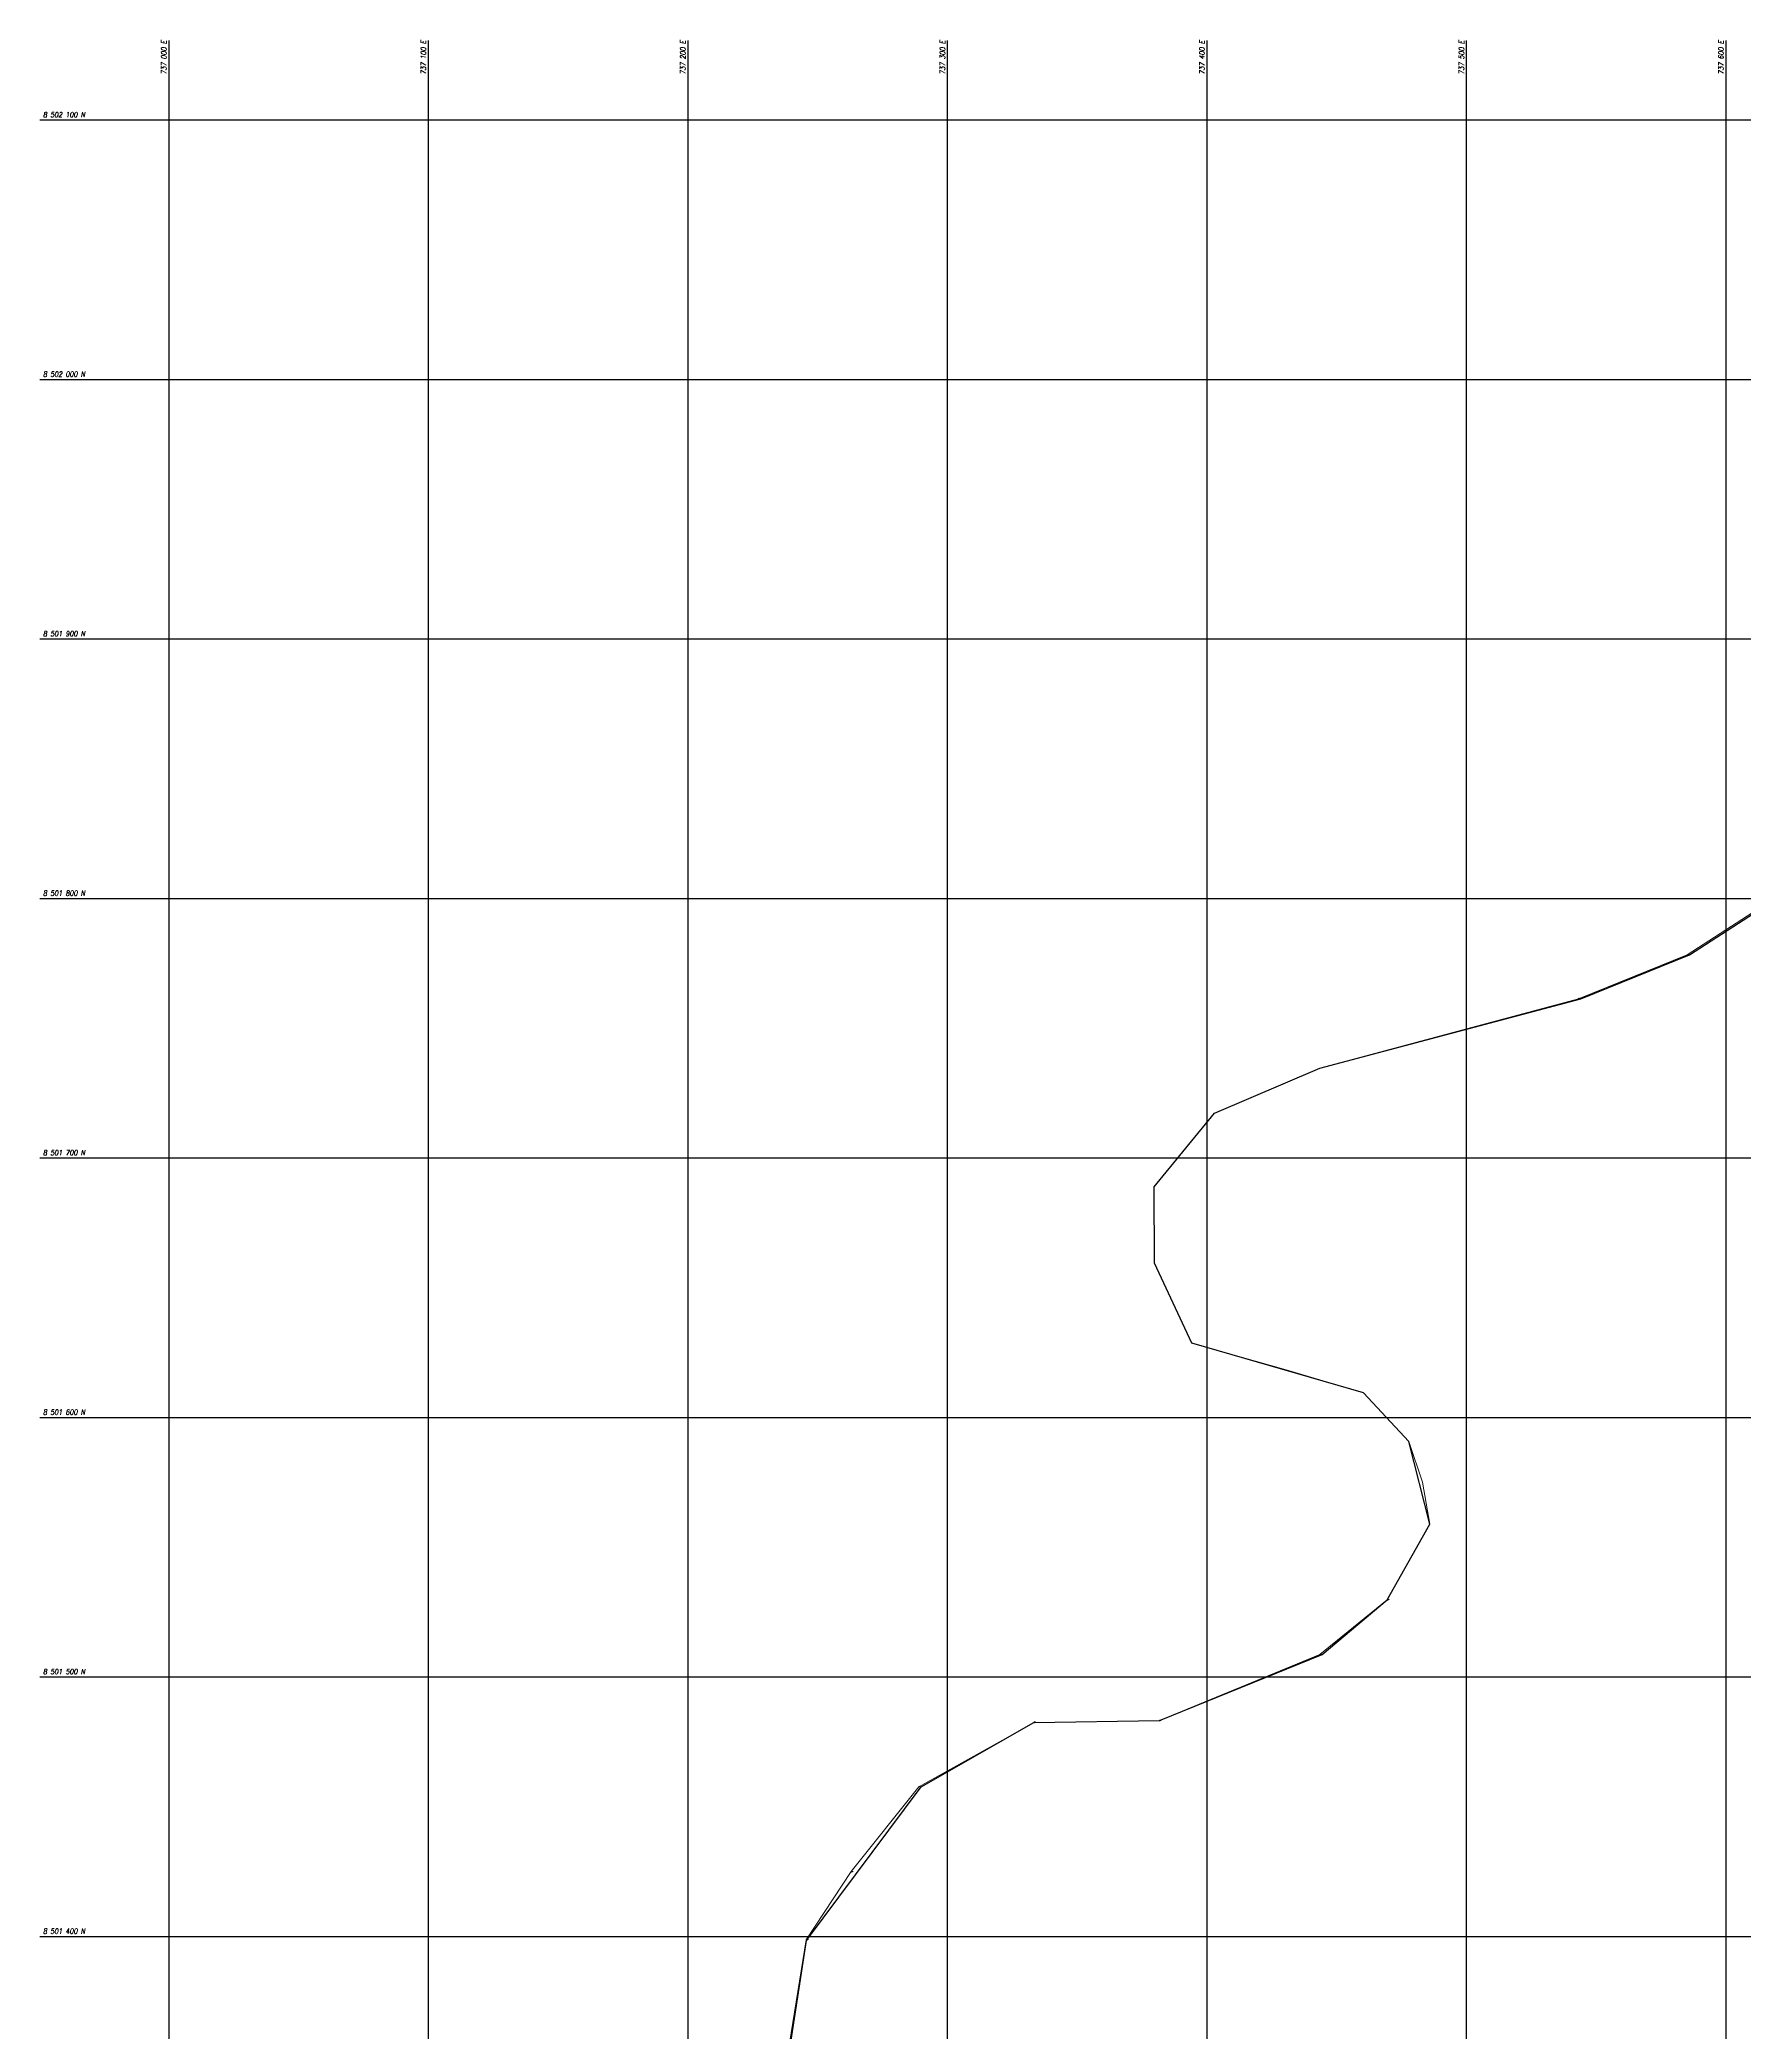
# Model space of a CAD drawing. Header units: millimetres. Extents: x 736950 to 738835, y 8500595 to 8502131.
# Drawn here: x 736950 to 737607, y 8501363 to 8502131 of the extents above; entities that cross this region are included whole.
import ezdxf
from ezdxf.enums import TextEntityAlignment as Align

# ---------------------------------------------------------------- set-up
doc = ezdxf.new("R2010")
doc.units = ezdxf.units.MM
doc.layers.add('Cuadricula Coordenadas', color=5, linetype='Continuous')
doc.layers.add('MIRADOR', color=152, linetype='Continuous', lineweight=15)
doc.layers.add('pista', color=251, linetype='Continuous', lineweight=5)
doc.styles.add('5mm', font='arial.ttf', dxfattribs={"height": 3})
doc.styles.add('Coordenadas', font='romans', dxfattribs={"width": 0.9, "height": 2})

msp = doc.modelspace()

# ---------------------------------------------------------------- linework, layer by layer
at = {"flags": 128}
msp.add_lwpolyline([(737230.4740062662, 8501299.844302248), (737245.6830537888, 8501398.420751026), (737289.7745773527, 8501457.606567787), (737333.2307540335, 8501482.3399617), (737381.5977530095, 8501483.129101621), (737444.3409341852, 8501508.552178243), (737469.3679973952, 8501529.642562853), (737485.8256476575, 8501558.845819505), (737477.6688015033, 8501590.719777796), (737460.2746859469, 8501609.444669764), (737394.0685377595, 8501628.573372735), (737379.6898535156, 8501659.355859978), (737379.653236303, 8501688.811447088), (737402.8872623601, 8501717.225476783), (737443.45175831, 8501734.589194935), (737544.0249214916, 8501761.28541564), (737585.9133874627, 8501778.184777867), (737639.9607143487, 8501813.216392277)], dxfattribs=at)
at = {"layer": 'Cuadricula Coordenadas', "color": 8}
for p, q in [((737000, 8500595.507225098), (737000, 8502130.641312933)), ((737100, 8500595.507225098), (737100, 8502130.641312933)), ((737200, 8500595.507225098), (737200, 8502130.641312933)), ((737300, 8500595.507225098), (737300, 8502130.641312933)), ((737400, 8500595.507225098), (737400, 8502130.641312933)), ((737500, 8500595.507225098), (737500, 8502130.641312933)), ((737600, 8500595.507225098), (737600, 8502130.641312933)), ((736950.2264744169, 8502100), (738552.8979275209, 8502100)), ((736950.2264744169, 8502000), (738552.8979275209, 8502000)), ((736950.2264744169, 8501900), (738552.8979275209, 8501900)), ((736950.2264744169, 8501800), (738552.8979275209, 8501800)), ((736950.2264744169, 8501700), (738552.8979275209, 8501700)), ((736950.2264744169, 8501600), (738552.8979275209, 8501600)), ((736950.2264744169, 8501500), (738552.8979275209, 8501500)), ((736950.2264744169, 8501400), (738552.8979275209, 8501400))]:
    msp.add_line(p, q, dxfattribs=at)
at = {"layer": 'MIRADOR', "linetype": 'Continuous', "extrusion": (0.665787337252013, 0.7461415559763941, 0)}
for points, elevation in [([(5110033.318450751, 0), (5110033.518420547, 0)], 6834604.77536951), ([(5110053.357149886, 0), (5110053.557119691, 0)], 6834564.241887525), ([(5109954.141583581, 0), (5109954.341553376, 0)], 6834342.422490101), ([(5109959.468926123, 0), (5109959.668895921, 0)], 6834309.298780049), ([(5110024.225765299, 0), (5110024.425735099, 0)], 6834216.489600915), ([(5109988.662536792, 0), (5109988.862506588, 0)], 6834249.180561564), ([(5110040.854795554, 0), (5110041.054765351, 0)], 6834168.401390072), ([(5110038.536899595, 0), (5110038.736869391, 0)], 6834126.673604699), ([(5110033.915956828, 0), (5110034.115926627, 0)], 6834095.555956568)]:
    msp.add_lwpolyline(points, dxfattribs=dict(at, elevation=elevation))
at = {"layer": 'MIRADOR', "linetype": 'Continuous', "extrusion": (0.7461415586651008, -0.6657873342388049, 0)}
for points, elevation in [([(6834604.895990694, 0), (6834604.696020902, 0)], -5110033.390834875), ([(6834564.362508793, 0), (6834564.162538994, 0)], -5110053.429534173), ([(6834342.543110969, 0), (6834342.343141169, 0)], -5109954.213968761), ([(6834309.419400941, 0), (6834309.219431141, 0)], -5109959.541311438), ([(6834216.610222065, 0), (6834216.410252271, 0)], -5110024.298150993), ([(6834249.301182571, 0), (6834249.101212772, 0)], -5109988.73492235), ([(6834168.522011295, 0), (6834168.322041495, 0)], -5110040.92718144), ([(6834126.794225909, 0), (6834126.59425611, 0)], -5110038.609285646), ([(6834095.676577761, 0), (6834095.476607962, 0)], -5110033.988343007)]:
    msp.add_lwpolyline(points, dxfattribs=dict(at, elevation=elevation))
at = {"layer": 'pista'}
for p, q in [((737585.0286402082, 8501778.184506966), (737623.727129691, 8501803.389564827)), ((737543.0902550123, 8501761.28230379), (737585.0286402082, 8501778.184506966)), ((737443.45175831, 8501734.589194935), (737543.0902550123, 8501761.28230379)), ((737402.8872623601, 8501717.225476783), (737443.45175831, 8501734.589194935)), ((737379.653236303, 8501688.811447088), (737402.8872623601, 8501717.225476783)), ((737379.6898535156, 8501659.355859978), (737379.653236303, 8501688.811447088)), ((737394.0685377595, 8501628.573372735), (737379.6898535156, 8501659.355859978)), ((737430.500539236, 8501618.312042853), (737394.0685377595, 8501628.573372735)), ((737460.2746859469, 8501609.444669764), (737430.500539236, 8501618.312042853)), ((737477.6688015033, 8501590.719777796), (737460.2746859469, 8501609.444669764)), ((737482.9915954809, 8501575.001093436), (737477.6688015033, 8501590.719777796)), ((737485.8256476575, 8501558.845819505), (737482.9915954809, 8501575.001093436)), ((737469.4345660746, 8501529.717165742), (737485.8256476575, 8501558.845819505)), ((737443.4062677055, 8501508.549066393), (737469.4345660746, 8501529.717165742)), ((737381.5977530095, 8501483.129101621), (737443.4062677055, 8501508.549066393)), ((737288.8731903563, 8501457.605349904), (737333.2973227127, 8501482.414564589)), ((737333.2973227127, 8501482.414564589), (737381.5977530095, 8501483.129101621)), ((737262.8208377395, 8501424.927289415), (737288.8731903563, 8501457.605349904)), ((737245.5509790746, 8501398.632553846), (737262.8208377395, 8501424.927289415)), ((737229.5393397869, 8501299.841190396), (737245.5509790746, 8501398.632553846))]:
    msp.add_line(p, q, dxfattribs=at)

# ---------------------------------------------------------------- texts
at = {"layer": 'Cuadricula Coordenadas', "color": 7, "style": 'Coordenadas', "oblique": 10, "width": 0.9}
for s, p in [('   737 000 E', (736998, 8502130.641312933)), ('   737 100 E', (737098, 8502130.641312933)), ('   737 200 E', (737198, 8502130.641312933)), ('   737 300 E', (737298, 8502130.641312933)), ('   737 400 E', (737398, 8502130.641312933)), ('   737 500 E', (737498, 8502130.641312933)), ('   737 600 E', (737598, 8502130.641312933))]:
    msp.add_text(s, height=2, rotation=90, dxfattribs=at).set_placement(p, align=Align.MIDDLE_RIGHT)
for s, p in [(' 8 502 100 N', (736950.2264744169, 8502102)), (' 8 502 000 N', (736950.2264744169, 8502002)), (' 8 501 900 N', (736950.2264744169, 8501902)), (' 8 501 800 N', (736950.2264744169, 8501802)), (' 8 501 700 N', (736950.2264744169, 8501702)), (' 8 501 600 N', (736950.2264744169, 8501602)), (' 8 501 500 N', (736950.2264744169, 8501502)), (' 8 501 400 N', (736950.2264744169, 8501402))]:
    msp.add_text(s, height=2, dxfattribs=at).set_placement(p, align=Align.MIDDLE_LEFT)
at = {"layer": 'MIRADOR', "color": 1, "char_height": 0.1, "attachment_point": 1, "rotation": 3.2572437629721005, "style": '5mm'}
for s, insert, width in [('\\Ftxt.shx;\\W1.0000000000;\\T1.0000000000;\\o\\l3730.514', (737585.1256377071, 8501778.24010809), 0.7833333333333332), ('\\Ftxt.shx;\\W1.0000000000;\\T1.0000000000;\\o\\l3732.787', (737543.1872525112, 8501761.337904915), 0.8333333333333334), ('\\Ftxt.shx;\\W1.0000000000;\\T1.0000000000;\\o\\l3747.155', (737469.5315635735, 8501529.772766868), 0.7999999999999999), ('\\Ftxt.shx;\\W1.0000000000;\\T1.0000000000;\\o\\l3748.695', (737443.5032652047, 8501508.604667516), 0.8333333333333334), ('\\Ftxt.shx;\\W1.0000000000;\\T1.0000000000;\\o\\l3753.608', (737333.394320212, 8501482.470165713), 0.8166666666666668), ('\\Ftxt.shx;\\W1.0000000000;\\T1.0000000000;\\o\\l3751.687', (737381.6947505084, 8501483.184702747), 0.8), ('\\Ftxt.shx;\\W1.0000000000;\\T1.0000000000;\\o\\l3756.186', (737288.9701878553, 8501457.66095103), 0.7999999999999999), ('\\Ftxt.shx;\\W1.0000000000;\\T1.0000000000;\\o\\l3758.068', (737262.9178352384, 8501424.98289054), 0.8166666666666668), ('\\Ftxt.shx;\\W1.0000000000;\\T1.0000000000;\\o\\l3759.404', (737245.6479765734, 8501398.688154971), 0.8166666666666668)]:
    msp.add_mtext(s, dxfattribs=dict(at, insert=insert, width=width))
at = {"layer": 'MIRADOR', "color": 2, "char_height": 0.1, "attachment_point": 1, "rotation": 3.2572437629721005, "style": '5mm'}
for s, insert, width in [('\\Ftxt.shx;\\W1.0000000000;\\T1.0000000000;\\o\\l1098', (737585.1176830456, 8501778.379881918), 0.4500000000000001), ('\\Ftxt.shx;\\W1.0000000000;\\T1.0000000000;\\o\\l1097', (737543.1792978498, 8501761.477678744), 0.4500000000000001), ('\\Ftxt.shx;\\W1.0000000000;\\T1.0000000000;\\o\\l1096', (737469.523608912, 8501529.912540697), 0.4500000000000001), ('\\Ftxt.shx;\\W1.0000000000;\\T1.0000000000;\\o\\l1095', (737443.4953105432, 8501508.744441345), 0.4500000000000001), ('\\Ftxt.shx;\\W1.0000000000;\\T1.0000000000;\\o\\l1093', (737333.3863655505, 8501482.609939542), 0.4500000000000001), ('\\Ftxt.shx;\\W1.0000000000;\\T1.0000000000;\\o\\l1094', (737381.6867958469, 8501483.324476575), 0.4500000000000001), ('\\Ftxt.shx;\\W1.0000000000;\\T1.0000000000;\\o\\l1092', (737288.9622331938, 8501457.800724857), 0.4500000000000001), ('\\Ftxt.shx;\\W1.0000000000;\\T1.0000000000;\\o\\l1091', (737262.909880577, 8501425.12266437), 0.4166666666666667), ('\\Ftxt.shx;\\W1.0000000000;\\T1.0000000000;\\o\\l1090', (737245.6400219119, 8501398.8279288), 0.4333333333333333)]:
    msp.add_mtext(s, dxfattribs=dict(at, insert=insert, width=width))
at = {"layer": 'MIRADOR', "color": 3, "char_height": 0.1, "width": 0.2666666666666667, "attachment_point": 1, "rotation": 3.2572437629721005, "style": '5mm'}
for insert in [(737585.1335923686, 8501778.100334262), (737543.1952071727, 8501761.198131086), (737469.539518235, 8501529.632993039), (737443.5112198662, 8501508.464893688), (737333.4022748735, 8501482.330391884), (737381.7027051699, 8501483.044928918), (737288.9781425168, 8501457.5211772), (737262.9257898999, 8501424.843116712), (737245.655931235, 8501398.548381142)]:
    msp.add_mtext('\\Ftxt.shx;\\W1.0000000000;\\T1.0000000000;\\o\\lPI', dxfattribs=dict(at, insert=insert))

doc.saveas('drawing.dxf')
